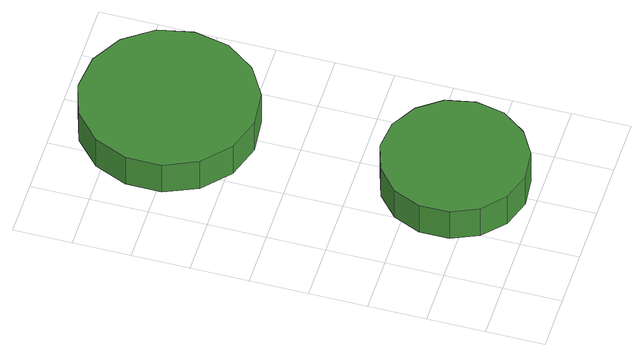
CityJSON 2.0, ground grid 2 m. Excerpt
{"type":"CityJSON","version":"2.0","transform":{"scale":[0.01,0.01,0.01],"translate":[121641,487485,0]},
"CityObjects":{
"tree1":{"type":"SolitaryVegetationObject","attributes":{"function":"something"},"geometry":[{"type":"MultiSurface","lod":"1","boundaries":[[[0,1,2,3,4,5,6,7,8,9,10,11,12,13,14]],[[15,16,17,18,19,20,21,22,23,24,25,26,27,28,29]],[[0,29,28,1]],[[1,28,27,2]],[[2,27,26,3]],[[3,26,25,4]],[[4,25,24,5]],[[5,24,23,6]],[[6,23,22,7]],[[7,22,21,8]],[[8,21,20,9]],[[9,20,19,10]],[[10,19,18,11]],[[11,18,17,12]],[[12,17,16,13]],[[13,16,15,14]],[[14,15,29,0]]]}]},
"tree2":{"type":"SolitaryVegetationObject","attributes":{"function":"something"},"geometry":[{"type":"MultiSurface","lod":"1","boundaries":[[[30,31,32,33,34,35,36,37,38,39,40,41,42,43,44]],[[45,46,47,48,49,50,51,52,53,54,55,56,57,58,59]],[[30,59,58,31]],[[31,58,57,32]],[[32,57,56,33]],[[33,56,55,34]],[[34,55,54,35]],[[35,54,53,36]],[[36,53,52,37]],[[37,52,51,38]],[[38,51,50,39]],[[39,50,49,40]],[[40,49,48,41]],[[41,48,47,42]],[[42,47,46,43]],[[43,46,45,44]],[[44,45,59,30]]]}]}
},
"vertices":[
[651,281,141],[630,382,141],[569,465,141],[480,517,141],[378,528,141],[280,496,141],[203,427,141],[162,333,141],[162,230,141],[203,136,141],[280,67,141],[378,35,141],[480,46,141],[569,98,141],[630,181,141],[630,181,12],[569,98,12],[480,46,12],[378,35,12],[280,67,12],[203,136,12],[162,230,12],[162,333,12],[203,427,12],[280,496,12],[378,528,12],[480,517,12],[569,465,12],[630,382,12],[651,281,12],
[669,1239,166],[644,1361,166],[570,1462,166],[462,1524,166],[338,1537,166],[219,1499,166],[126,1415,166],[76,1301,166],[76,1176,166],[126,1062,166],[219,979,166],[338,940,166],[462,953,166],[570,1016,166],[644,1117,166],[644,1117,37],[570,1016,37],[462,953,37],[338,940,37],[219,979,37],[126,1062,37],[76,1176,37],[76,1301,37],[126,1415,37],[219,1499,37],[338,1537,37],[462,1524,37],[570,1462,37],[644,1361,37],[669,1239,37]
]}
